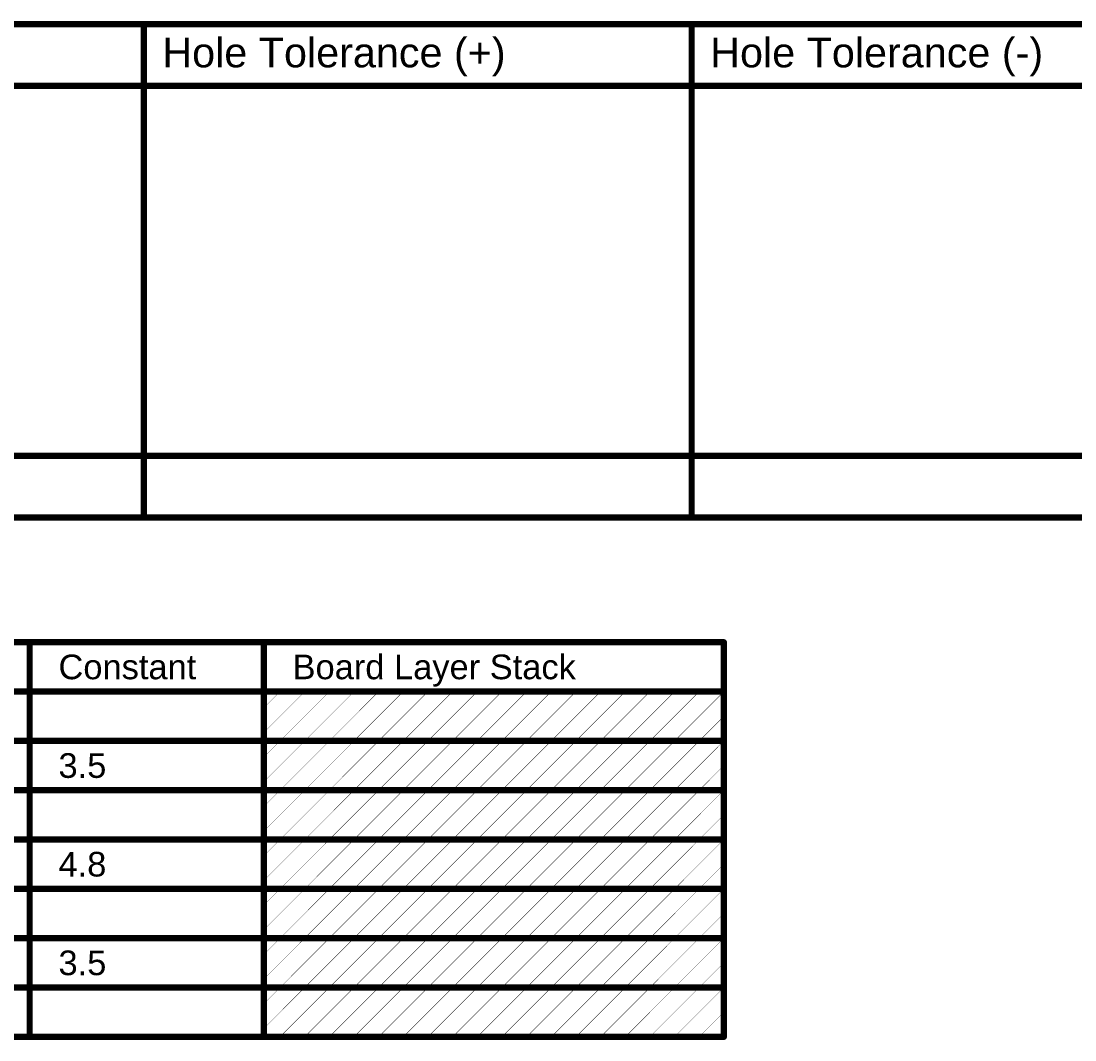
# Model space of a CAD drawing. Header units: inches. Extents: x -0.4 to 12.9, y -0.9 to 6.
# Drawn here: x 7.436 to 10.001, y 3.556 to 6.034 of the extents above; entities that cross this region are included whole.
import ezdxf

# ---------------------------------------------------------------- set-up
doc = ezdxf.new("R2010")
doc.units = ezdxf.units.IN
doc.header["$MEASUREMENT"] = 0
doc.layers.add('Drill Drawing', color=1, linetype='Continuous')
doc.layers.add('Fabrication', color=76, linetype='Continuous')
doc.styles.add('Arial', font='', dxfattribs={"height": 0.2})
doc.styles.get('Arial').set_extended_font_data('Arial')

msp = doc.modelspace()

# ---------------------------------------------------------------- linework, layer by layer
at = {"layer": 'Drill Drawing'}
for points in [[(-0.1943, 6.0269, 0.015, 0.015, 0), (12.894, 6.0269, 0.015, 0.015, 0)], [(7.7345, 4.8269, 0.015, 0.015, 0), (7.7345, 6.0269, 0.015, 0.015, 0)], [(9.0681, 4.8269, 0.015, 0.015, 0), (9.0681, 6.0269, 0.015, 0.015, 0)], [(-0.1943, 5.8769, 0.015, 0.015, 0), (12.894, 5.8769, 0.015, 0.015, 0)], [(-0.1943, 4.9769, 0.015, 0.015, 0), (12.894, 4.9769, 0.015, 0.015, 0)], [(-0.1943, 4.8269, 0.015, 0.015, 0), (12.894, 4.8269, 0.015, 0.015, 0)]]:
    msp.add_lwpolyline(points, format="xyseb", dxfattribs=at)
for points in [[(7.7307, 6.0269, 0.0075, 0.0075, 1), (7.7382, 6.0269, 0.0075, 0.0075, 1)], [(9.0643, 6.0269, 0.0075, 0.0075, 1), (9.0718, 6.0269, 0.0075, 0.0075, 1)], [(7.7307, 4.8269, 0.0075, 0.0075, 1), (7.7382, 4.8269, 0.0075, 0.0075, 1)], [(9.0643, 4.8269, 0.0075, 0.0075, 1), (9.0718, 4.8269, 0.0075, 0.0075, 1)]]:
    msp.add_lwpolyline(points, format="xyseb", close=True, dxfattribs=at)
at = {"layer": 'Fabrication'}
for points in [[(4.6075, 4.5233, 0.015, 0.015, 0), (9.1463, 4.5233, 0.015, 0.015, 0)], [(7.4568, 3.5633, 0.015, 0.015, 0), (7.4568, 4.5233, 0.015, 0.015, 0)], [(8.0266, 3.5633, 0.015, 0.015, 0), (8.0266, 4.5233, 0.015, 0.015, 0)], [(9.1463, 3.5633, 0.015, 0.015, 0), (9.1463, 4.5233, 0.015, 0.015, 0)], [(4.6075, 4.4033, 0.015, 0.015, 0), (9.1463, 4.4033, 0.015, 0.015, 0)], [(8.0266, 4.3036, 0.001, 0.001, 0), (8.1263, 4.4033, 0.001, 0.001, 0)], [(8.0266, 4.3636, 0.001, 0.001, 0), (8.0663, 4.4033, 0.001, 0.001, 0)], [(8.0663, 4.2833, 0.001, 0.001, 0), (8.1863, 4.4033, 0.001, 0.001, 0)], [(8.1263, 4.2833, 0.001, 0.001, 0), (8.2463, 4.4033, 0.001, 0.001, 0)], [(8.1863, 4.2833, 0.001, 0.001, 0), (8.3063, 4.4033, 0.001, 0.001, 0)], [(8.2463, 4.2833, 0.001, 0.001, 0), (8.3663, 4.4033, 0.001, 0.001, 0)], [(8.3063, 4.2833, 0.001, 0.001, 0), (8.4263, 4.4033, 0.001, 0.001, 0)], [(8.3663, 4.2833, 0.001, 0.001, 0), (8.4863, 4.4033, 0.001, 0.001, 0)], [(8.4263, 4.2833, 0.001, 0.001, 0), (8.5463, 4.4033, 0.001, 0.001, 0)], [(8.4863, 4.2833, 0.001, 0.001, 0), (8.6063, 4.4033, 0.001, 0.001, 0)], [(8.5463, 4.2833, 0.001, 0.001, 0), (8.6663, 4.4033, 0.001, 0.001, 0)], [(8.6063, 4.2833, 0.001, 0.001, 0), (8.7263, 4.4033, 0.001, 0.001, 0)], [(8.6663, 4.2833, 0.001, 0.001, 0), (8.7863, 4.4033, 0.001, 0.001, 0)], [(8.7263, 4.2833, 0.001, 0.001, 0), (8.8463, 4.4033, 0.001, 0.001, 0)], [(8.7863, 4.2833, 0.001, 0.001, 0), (8.9063, 4.4033, 0.001, 0.001, 0)], [(8.8463, 4.2833, 0.001, 0.001, 0), (8.9663, 4.4033, 0.001, 0.001, 0)], [(8.9063, 4.2833, 0.001, 0.001, 0), (9.0263, 4.4033, 0.001, 0.001, 0)], [(8.9663, 4.2833, 0.001, 0.001, 0), (9.0863, 4.4033, 0.001, 0.001, 0)], [(9.0263, 4.2833, 0.001, 0.001, 0), (9.1463, 4.4033, 0.001, 0.001, 0)], [(9.0863, 4.2833, 0.001, 0.001, 0), (9.1463, 4.3433, 0.001, 0.001, 0)], [(6.8069, 4.2833, 0.015, 0.015, 0), (7.4568, 4.2833, 0.015, 0.015, 0)], [(7.4568, 4.2833, 0.015, 0.015, 0), (8.0266, 4.2833, 0.015, 0.015, 0)], [(8.0266, 4.2833, 0.015, 0.015, 0), (9.1463, 4.2833, 0.015, 0.015, 0)], [(8.0266, 4.1836, 0.001, 0.001, 0), (8.1263, 4.2833, 0.001, 0.001, 0)], [(8.0266, 4.2436, 0.001, 0.001, 0), (8.0663, 4.2833, 0.001, 0.001, 0)], [(8.0663, 4.1633, 0.001, 0.001, 0), (8.1863, 4.2833, 0.001, 0.001, 0)], [(8.1263, 4.1633, 0.001, 0.001, 0), (8.2463, 4.2833, 0.001, 0.001, 0)], [(8.1863, 4.1633, 0.001, 0.001, 0), (8.3063, 4.2833, 0.001, 0.001, 0)], [(8.2463, 4.1633, 0.001, 0.001, 0), (8.3663, 4.2833, 0.001, 0.001, 0)], [(8.3063, 4.1633, 0.001, 0.001, 0), (8.4263, 4.2833, 0.001, 0.001, 0)], [(8.3663, 4.1633, 0.001, 0.001, 0), (8.4863, 4.2833, 0.001, 0.001, 0)], [(8.4263, 4.1633, 0.001, 0.001, 0), (8.5463, 4.2833, 0.001, 0.001, 0)], [(8.4863, 4.1633, 0.001, 0.001, 0), (8.6063, 4.2833, 0.001, 0.001, 0)], [(8.5463, 4.1633, 0.001, 0.001, 0), (8.6663, 4.2833, 0.001, 0.001, 0)], [(8.6063, 4.1633, 0.001, 0.001, 0), (8.7263, 4.2833, 0.001, 0.001, 0)], [(8.6663, 4.1633, 0.001, 0.001, 0), (8.7863, 4.2833, 0.001, 0.001, 0)], [(8.7263, 4.1633, 0.001, 0.001, 0), (8.8463, 4.2833, 0.001, 0.001, 0)], [(8.7863, 4.1633, 0.001, 0.001, 0), (8.9063, 4.2833, 0.001, 0.001, 0)], [(8.8463, 4.1633, 0.001, 0.001, 0), (8.9663, 4.2833, 0.001, 0.001, 0)], [(8.9063, 4.1633, 0.001, 0.001, 0), (9.0263, 4.2833, 0.001, 0.001, 0)], [(8.9663, 4.1633, 0.001, 0.001, 0), (9.0863, 4.2833, 0.001, 0.001, 0)], [(9.0263, 4.1633, 0.001, 0.001, 0), (9.1463, 4.2833, 0.001, 0.001, 0)], [(9.0863, 4.1633, 0.001, 0.001, 0), (9.1463, 4.2233, 0.001, 0.001, 0)], [(6.8069, 4.1633, 0.015, 0.015, 0), (7.4568, 4.1633, 0.015, 0.015, 0)], [(7.4568, 4.1633, 0.015, 0.015, 0), (8.0266, 4.1633, 0.015, 0.015, 0)], [(8.0266, 4.1633, 0.015, 0.015, 0), (9.1463, 4.1633, 0.015, 0.015, 0)], [(8.0266, 4.0636, 0.001, 0.001, 0), (8.1263, 4.1633, 0.001, 0.001, 0)], [(8.0266, 4.1236, 0.001, 0.001, 0), (8.0663, 4.1633, 0.001, 0.001, 0)], [(8.0663, 4.0433, 0.001, 0.001, 0), (8.1863, 4.1633, 0.001, 0.001, 0)], [(8.1263, 4.0433, 0.001, 0.001, 0), (8.2463, 4.1633, 0.001, 0.001, 0)], [(8.1863, 4.0433, 0.001, 0.001, 0), (8.3063, 4.1633, 0.001, 0.001, 0)], [(8.2463, 4.0433, 0.001, 0.001, 0), (8.3663, 4.1633, 0.001, 0.001, 0)], [(8.3063, 4.0433, 0.001, 0.001, 0), (8.4263, 4.1633, 0.001, 0.001, 0)], [(8.3663, 4.0433, 0.001, 0.001, 0), (8.4863, 4.1633, 0.001, 0.001, 0)], [(8.4263, 4.0433, 0.001, 0.001, 0), (8.5463, 4.1633, 0.001, 0.001, 0)], [(8.4863, 4.0433, 0.001, 0.001, 0), (8.6063, 4.1633, 0.001, 0.001, 0)], [(8.5463, 4.0433, 0.001, 0.001, 0), (8.6663, 4.1633, 0.001, 0.001, 0)], [(8.6063, 4.0433, 0.001, 0.001, 0), (8.7263, 4.1633, 0.001, 0.001, 0)], [(8.6663, 4.0433, 0.001, 0.001, 0), (8.7863, 4.1633, 0.001, 0.001, 0)], [(8.7263, 4.0433, 0.001, 0.001, 0), (8.8463, 4.1633, 0.001, 0.001, 0)], [(8.7863, 4.0433, 0.001, 0.001, 0), (8.9063, 4.1633, 0.001, 0.001, 0)], [(8.8463, 4.0433, 0.001, 0.001, 0), (8.9663, 4.1633, 0.001, 0.001, 0)], [(8.9063, 4.0433, 0.001, 0.001, 0), (9.0263, 4.1633, 0.001, 0.001, 0)], [(8.9663, 4.0433, 0.001, 0.001, 0), (9.0863, 4.1633, 0.001, 0.001, 0)], [(9.0263, 4.0433, 0.001, 0.001, 0), (9.1463, 4.1633, 0.001, 0.001, 0)], [(9.0863, 4.0433, 0.001, 0.001, 0), (9.1463, 4.1033, 0.001, 0.001, 0)], [(6.8069, 4.0433, 0.015, 0.015, 0), (7.4568, 4.0433, 0.015, 0.015, 0)], [(7.4568, 4.0433, 0.015, 0.015, 0), (8.0266, 4.0433, 0.015, 0.015, 0)], [(8.0266, 4.0433, 0.015, 0.015, 0), (9.1463, 4.0433, 0.015, 0.015, 0)], [(8.0266, 3.9436, 0.001, 0.001, 0), (8.1263, 4.0433, 0.001, 0.001, 0)], [(8.0266, 4.0036, 0.001, 0.001, 0), (8.0663, 4.0433, 0.001, 0.001, 0)], [(8.0663, 3.9233, 0.001, 0.001, 0), (8.1863, 4.0433, 0.001, 0.001, 0)], [(8.1263, 3.9233, 0.001, 0.001, 0), (8.2463, 4.0433, 0.001, 0.001, 0)], [(8.1863, 3.9233, 0.001, 0.001, 0), (8.3063, 4.0433, 0.001, 0.001, 0)], [(8.2463, 3.9233, 0.001, 0.001, 0), (8.3663, 4.0433, 0.001, 0.001, 0)], [(8.3063, 3.9233, 0.001, 0.001, 0), (8.4263, 4.0433, 0.001, 0.001, 0)], [(8.3663, 3.9233, 0.001, 0.001, 0), (8.4863, 4.0433, 0.001, 0.001, 0)], [(8.4263, 3.9233, 0.001, 0.001, 0), (8.5463, 4.0433, 0.001, 0.001, 0)], [(8.4863, 3.9233, 0.001, 0.001, 0), (8.6063, 4.0433, 0.001, 0.001, 0)], [(8.5463, 3.9233, 0.001, 0.001, 0), (8.6663, 4.0433, 0.001, 0.001, 0)], [(8.6063, 3.9233, 0.001, 0.001, 0), (8.7263, 4.0433, 0.001, 0.001, 0)], [(8.6663, 3.9233, 0.001, 0.001, 0), (8.7863, 4.0433, 0.001, 0.001, 0)], [(8.7263, 3.9233, 0.001, 0.001, 0), (8.8463, 4.0433, 0.001, 0.001, 0)], [(8.7863, 3.9233, 0.001, 0.001, 0), (8.9063, 4.0433, 0.001, 0.001, 0)], [(8.8463, 3.9233, 0.001, 0.001, 0), (8.9663, 4.0433, 0.001, 0.001, 0)], [(8.9063, 3.9233, 0.001, 0.001, 0), (9.0263, 4.0433, 0.001, 0.001, 0)], [(8.9663, 3.9233, 0.001, 0.001, 0), (9.0863, 4.0433, 0.001, 0.001, 0)], [(9.0263, 3.9233, 0.001, 0.001, 0), (9.1463, 4.0433, 0.001, 0.001, 0)], [(9.0863, 3.9233, 0.001, 0.001, 0), (9.1463, 3.9833, 0.001, 0.001, 0)], [(6.8069, 3.9233, 0.015, 0.015, 0), (7.4568, 3.9233, 0.015, 0.015, 0)], [(7.4568, 3.9233, 0.015, 0.015, 0), (8.0266, 3.9233, 0.015, 0.015, 0)], [(8.0266, 3.9233, 0.015, 0.015, 0), (9.1463, 3.9233, 0.015, 0.015, 0)], [(8.0266, 3.8236, 0.001, 0.001, 0), (8.1263, 3.9233, 0.001, 0.001, 0)], [(8.0266, 3.8836, 0.001, 0.001, 0), (8.0663, 3.9233, 0.001, 0.001, 0)], [(8.0663, 3.8033, 0.001, 0.001, 0), (8.1863, 3.9233, 0.001, 0.001, 0)], [(8.1263, 3.8033, 0.001, 0.001, 0), (8.2463, 3.9233, 0.001, 0.001, 0)], [(8.1863, 3.8033, 0.001, 0.001, 0), (8.3063, 3.9233, 0.001, 0.001, 0)], [(8.2463, 3.8033, 0.001, 0.001, 0), (8.3663, 3.9233, 0.001, 0.001, 0)], [(8.3063, 3.8033, 0.001, 0.001, 0), (8.4263, 3.9233, 0.001, 0.001, 0)], [(8.3663, 3.8033, 0.001, 0.001, 0), (8.4863, 3.9233, 0.001, 0.001, 0)], [(8.4263, 3.8033, 0.001, 0.001, 0), (8.5463, 3.9233, 0.001, 0.001, 0)], [(8.4863, 3.8033, 0.001, 0.001, 0), (8.6063, 3.9233, 0.001, 0.001, 0)], [(8.5463, 3.8033, 0.001, 0.001, 0), (8.6663, 3.9233, 0.001, 0.001, 0)], [(8.6063, 3.8033, 0.001, 0.001, 0), (8.7263, 3.9233, 0.001, 0.001, 0)], [(8.6663, 3.8033, 0.001, 0.001, 0), (8.7863, 3.9233, 0.001, 0.001, 0)], [(8.7263, 3.8033, 0.001, 0.001, 0), (8.8463, 3.9233, 0.001, 0.001, 0)], [(8.7863, 3.8033, 0.001, 0.001, 0), (8.9063, 3.9233, 0.001, 0.001, 0)], [(8.8463, 3.8033, 0.001, 0.001, 0), (8.9663, 3.9233, 0.001, 0.001, 0)], [(8.9063, 3.8033, 0.001, 0.001, 0), (9.0263, 3.9233, 0.001, 0.001, 0)], [(8.9663, 3.8033, 0.001, 0.001, 0), (9.0863, 3.9233, 0.001, 0.001, 0)], [(9.0263, 3.8033, 0.001, 0.001, 0), (9.1463, 3.9233, 0.001, 0.001, 0)], [(9.0863, 3.8033, 0.001, 0.001, 0), (9.1463, 3.8633, 0.001, 0.001, 0)], [(6.8069, 3.8033, 0.015, 0.015, 0), (7.4568, 3.8033, 0.015, 0.015, 0)], [(7.4568, 3.8033, 0.015, 0.015, 0), (8.0266, 3.8033, 0.015, 0.015, 0)], [(8.0266, 3.8033, 0.015, 0.015, 0), (9.1463, 3.8033, 0.015, 0.015, 0)], [(8.0266, 3.7036, 0.001, 0.001, 0), (8.1263, 3.8033, 0.001, 0.001, 0)], [(8.0266, 3.7636, 0.001, 0.001, 0), (8.0663, 3.8033, 0.001, 0.001, 0)], [(8.0663, 3.6833, 0.001, 0.001, 0), (8.1863, 3.8033, 0.001, 0.001, 0)], [(8.1263, 3.6833, 0.001, 0.001, 0), (8.2463, 3.8033, 0.001, 0.001, 0)], [(8.1863, 3.6833, 0.001, 0.001, 0), (8.3063, 3.8033, 0.001, 0.001, 0)], [(8.2463, 3.6833, 0.001, 0.001, 0), (8.3663, 3.8033, 0.001, 0.001, 0)], [(8.3063, 3.6833, 0.001, 0.001, 0), (8.4263, 3.8033, 0.001, 0.001, 0)], [(8.3663, 3.6833, 0.001, 0.001, 0), (8.4863, 3.8033, 0.001, 0.001, 0)], [(8.4263, 3.6833, 0.001, 0.001, 0), (8.5463, 3.8033, 0.001, 0.001, 0)], [(8.4863, 3.6833, 0.001, 0.001, 0), (8.6063, 3.8033, 0.001, 0.001, 0)], [(8.5463, 3.6833, 0.001, 0.001, 0), (8.6663, 3.8033, 0.001, 0.001, 0)], [(8.6063, 3.6833, 0.001, 0.001, 0), (8.7263, 3.8033, 0.001, 0.001, 0)], [(8.6663, 3.6833, 0.001, 0.001, 0), (8.7863, 3.8033, 0.001, 0.001, 0)], [(8.7263, 3.6833, 0.001, 0.001, 0), (8.8463, 3.8033, 0.001, 0.001, 0)], [(8.7863, 3.6833, 0.001, 0.001, 0), (8.9063, 3.8033, 0.001, 0.001, 0)], [(8.8463, 3.6833, 0.001, 0.001, 0), (8.9663, 3.8033, 0.001, 0.001, 0)], [(8.9063, 3.6833, 0.001, 0.001, 0), (9.0263, 3.8033, 0.001, 0.001, 0)], [(8.9663, 3.6833, 0.001, 0.001, 0), (9.0863, 3.8033, 0.001, 0.001, 0)], [(9.0263, 3.6833, 0.001, 0.001, 0), (9.1463, 3.8033, 0.001, 0.001, 0)], [(9.0863, 3.6833, 0.001, 0.001, 0), (9.1463, 3.7433, 0.001, 0.001, 0)], [(6.8069, 3.6833, 0.015, 0.015, 0), (7.4568, 3.6833, 0.015, 0.015, 0)], [(7.4568, 3.6833, 0.015, 0.015, 0), (8.0266, 3.6833, 0.015, 0.015, 0)], [(8.0266, 3.6833, 0.015, 0.015, 0), (9.1463, 3.6833, 0.015, 0.015, 0)], [(8.0266, 3.5836, 0.001, 0.001, 0), (8.1263, 3.6833, 0.001, 0.001, 0)], [(8.0266, 3.6436, 0.001, 0.001, 0), (8.0663, 3.6833, 0.001, 0.001, 0)], [(8.0663, 3.5633, 0.001, 0.001, 0), (8.1863, 3.6833, 0.001, 0.001, 0)], [(8.1263, 3.5633, 0.001, 0.001, 0), (8.2463, 3.6833, 0.001, 0.001, 0)], [(8.1863, 3.5633, 0.001, 0.001, 0), (8.3063, 3.6833, 0.001, 0.001, 0)], [(8.2463, 3.5633, 0.001, 0.001, 0), (8.3663, 3.6833, 0.001, 0.001, 0)], [(8.3063, 3.5633, 0.001, 0.001, 0), (8.4263, 3.6833, 0.001, 0.001, 0)], [(8.3663, 3.5633, 0.001, 0.001, 0), (8.4863, 3.6833, 0.001, 0.001, 0)], [(8.4263, 3.5633, 0.001, 0.001, 0), (8.5463, 3.6833, 0.001, 0.001, 0)], [(8.4863, 3.5633, 0.001, 0.001, 0), (8.6063, 3.6833, 0.001, 0.001, 0)], [(8.5463, 3.5633, 0.001, 0.001, 0), (8.6663, 3.6833, 0.001, 0.001, 0)], [(8.6063, 3.5633, 0.001, 0.001, 0), (8.7263, 3.6833, 0.001, 0.001, 0)], [(8.6663, 3.5633, 0.001, 0.001, 0), (8.7863, 3.6833, 0.001, 0.001, 0)], [(8.7263, 3.5633, 0.001, 0.001, 0), (8.8463, 3.6833, 0.001, 0.001, 0)], [(8.7863, 3.5633, 0.001, 0.001, 0), (8.9063, 3.6833, 0.001, 0.001, 0)], [(8.8463, 3.5633, 0.001, 0.001, 0), (8.9663, 3.6833, 0.001, 0.001, 0)], [(8.9063, 3.5633, 0.001, 0.001, 0), (9.0263, 3.6833, 0.001, 0.001, 0)], [(8.9663, 3.5633, 0.001, 0.001, 0), (9.0863, 3.6833, 0.001, 0.001, 0)], [(9.0263, 3.5633, 0.001, 0.001, 0), (9.1463, 3.6833, 0.001, 0.001, 0)], [(9.0863, 3.5633, 0.001, 0.001, 0), (9.1463, 3.6233, 0.001, 0.001, 0)], [(6.8069, 3.5633, 0.015, 0.015, 0), (7.4568, 3.5633, 0.015, 0.015, 0)], [(7.4568, 3.5633, 0.015, 0.015, 0), (8.0266, 3.5633, 0.015, 0.015, 0)], [(8.0266, 3.5633, 0.015, 0.015, 0), (9.1463, 3.5633, 0.015, 0.015, 0)]]:
    msp.add_lwpolyline(points, format="xyseb", dxfattribs=at)
for points in [[(7.453, 4.5233, 0.0075, 0.0075, 1), (7.4605, 4.5233, 0.0075, 0.0075, 1)], [(8.0229, 4.5233, 0.0075, 0.0075, 1), (8.0304, 4.5233, 0.0075, 0.0075, 1)], [(9.1426, 4.5233, 0.0075, 0.0075, 1), (9.1501, 4.5233, 0.0075, 0.0075, 1)], [(9.1426, 4.5233, 0.0075, 0.0075, 1), (9.1501, 4.5233, 0.0075, 0.0075, 1)], [(8.0661, 4.4033, 0.0005, 0.0005, 1), (8.0666, 4.4033, 0.0005, 0.0005, 1)], [(8.1261, 4.4033, 0.0005, 0.0005, 1), (8.1266, 4.4033, 0.0005, 0.0005, 1)], [(8.1861, 4.4033, 0.0005, 0.0005, 1), (8.1866, 4.4033, 0.0005, 0.0005, 1)], [(8.2461, 4.4033, 0.0005, 0.0005, 1), (8.2466, 4.4033, 0.0005, 0.0005, 1)], [(8.3061, 4.4033, 0.0005, 0.0005, 1), (8.3066, 4.4033, 0.0005, 0.0005, 1)], [(8.3661, 4.4033, 0.0005, 0.0005, 1), (8.3666, 4.4033, 0.0005, 0.0005, 1)], [(8.4261, 4.4033, 0.0005, 0.0005, 1), (8.4266, 4.4033, 0.0005, 0.0005, 1)], [(8.4861, 4.4033, 0.0005, 0.0005, 1), (8.4866, 4.4033, 0.0005, 0.0005, 1)], [(8.5461, 4.4033, 0.0005, 0.0005, 1), (8.5466, 4.4033, 0.0005, 0.0005, 1)], [(8.6061, 4.4033, 0.0005, 0.0005, 1), (8.6066, 4.4033, 0.0005, 0.0005, 1)], [(8.6661, 4.4033, 0.0005, 0.0005, 1), (8.6666, 4.4033, 0.0005, 0.0005, 1)], [(8.7261, 4.4033, 0.0005, 0.0005, 1), (8.7266, 4.4033, 0.0005, 0.0005, 1)], [(8.7861, 4.4033, 0.0005, 0.0005, 1), (8.7866, 4.4033, 0.0005, 0.0005, 1)], [(8.8461, 4.4033, 0.0005, 0.0005, 1), (8.8466, 4.4033, 0.0005, 0.0005, 1)], [(8.9061, 4.4033, 0.0005, 0.0005, 1), (8.9066, 4.4033, 0.0005, 0.0005, 1)], [(8.9661, 4.4033, 0.0005, 0.0005, 1), (8.9666, 4.4033, 0.0005, 0.0005, 1)], [(9.0261, 4.4033, 0.0005, 0.0005, 1), (9.0266, 4.4033, 0.0005, 0.0005, 1)], [(9.0861, 4.4033, 0.0005, 0.0005, 1), (9.0866, 4.4033, 0.0005, 0.0005, 1)], [(9.1426, 4.4033, 0.0075, 0.0075, 1), (9.1501, 4.4033, 0.0075, 0.0075, 1)], [(9.1461, 4.4033, 0.0005, 0.0005, 1), (9.1466, 4.4033, 0.0005, 0.0005, 1)], [(8.0264, 4.3636, 0.0005, 0.0005, 1), (8.0269, 4.3636, 0.0005, 0.0005, 1)], [(9.1461, 4.3433, 0.0005, 0.0005, 1), (9.1466, 4.3433, 0.0005, 0.0005, 1)], [(7.453, 4.2833, 0.0075, 0.0075, 1), (7.4605, 4.2833, 0.0075, 0.0075, 1)], [(7.453, 4.2833, 0.0075, 0.0075, 1), (7.4605, 4.2833, 0.0075, 0.0075, 1)], [(8.0229, 4.2833, 0.0075, 0.0075, 1), (8.0304, 4.2833, 0.0075, 0.0075, 1)], [(8.0229, 4.2833, 0.0075, 0.0075, 1), (8.0304, 4.2833, 0.0075, 0.0075, 1)], [(8.0264, 4.3036, 0.0005, 0.0005, 1), (8.0269, 4.3036, 0.0005, 0.0005, 1)], [(8.0661, 4.2833, 0.0005, 0.0005, 1), (8.0666, 4.2833, 0.0005, 0.0005, 1)], [(8.0661, 4.2833, 0.0005, 0.0005, 1), (8.0666, 4.2833, 0.0005, 0.0005, 1)], [(8.1261, 4.2833, 0.0005, 0.0005, 1), (8.1266, 4.2833, 0.0005, 0.0005, 1)], [(8.1261, 4.2833, 0.0005, 0.0005, 1), (8.1266, 4.2833, 0.0005, 0.0005, 1)], [(8.1861, 4.2833, 0.0005, 0.0005, 1), (8.1866, 4.2833, 0.0005, 0.0005, 1)], [(8.1861, 4.2833, 0.0005, 0.0005, 1), (8.1866, 4.2833, 0.0005, 0.0005, 1)], [(8.2461, 4.2833, 0.0005, 0.0005, 1), (8.2466, 4.2833, 0.0005, 0.0005, 1)], [(8.2461, 4.2833, 0.0005, 0.0005, 1), (8.2466, 4.2833, 0.0005, 0.0005, 1)], [(8.3061, 4.2833, 0.0005, 0.0005, 1), (8.3066, 4.2833, 0.0005, 0.0005, 1)], [(8.3061, 4.2833, 0.0005, 0.0005, 1), (8.3066, 4.2833, 0.0005, 0.0005, 1)], [(8.3661, 4.2833, 0.0005, 0.0005, 1), (8.3666, 4.2833, 0.0005, 0.0005, 1)], [(8.3661, 4.2833, 0.0005, 0.0005, 1), (8.3666, 4.2833, 0.0005, 0.0005, 1)], [(8.4261, 4.2833, 0.0005, 0.0005, 1), (8.4266, 4.2833, 0.0005, 0.0005, 1)], [(8.4261, 4.2833, 0.0005, 0.0005, 1), (8.4266, 4.2833, 0.0005, 0.0005, 1)], [(8.4861, 4.2833, 0.0005, 0.0005, 1), (8.4866, 4.2833, 0.0005, 0.0005, 1)], [(8.4861, 4.2833, 0.0005, 0.0005, 1), (8.4866, 4.2833, 0.0005, 0.0005, 1)], [(8.5461, 4.2833, 0.0005, 0.0005, 1), (8.5466, 4.2833, 0.0005, 0.0005, 1)], [(8.5461, 4.2833, 0.0005, 0.0005, 1), (8.5466, 4.2833, 0.0005, 0.0005, 1)], [(8.6061, 4.2833, 0.0005, 0.0005, 1), (8.6066, 4.2833, 0.0005, 0.0005, 1)], [(8.6061, 4.2833, 0.0005, 0.0005, 1), (8.6066, 4.2833, 0.0005, 0.0005, 1)], [(8.6661, 4.2833, 0.0005, 0.0005, 1), (8.6666, 4.2833, 0.0005, 0.0005, 1)], [(8.6661, 4.2833, 0.0005, 0.0005, 1), (8.6666, 4.2833, 0.0005, 0.0005, 1)], [(8.7261, 4.2833, 0.0005, 0.0005, 1), (8.7266, 4.2833, 0.0005, 0.0005, 1)], [(8.7261, 4.2833, 0.0005, 0.0005, 1), (8.7266, 4.2833, 0.0005, 0.0005, 1)], [(8.7861, 4.2833, 0.0005, 0.0005, 1), (8.7866, 4.2833, 0.0005, 0.0005, 1)], [(8.7861, 4.2833, 0.0005, 0.0005, 1), (8.7866, 4.2833, 0.0005, 0.0005, 1)], [(8.8461, 4.2833, 0.0005, 0.0005, 1), (8.8466, 4.2833, 0.0005, 0.0005, 1)], [(8.8461, 4.2833, 0.0005, 0.0005, 1), (8.8466, 4.2833, 0.0005, 0.0005, 1)], [(8.9061, 4.2833, 0.0005, 0.0005, 1), (8.9066, 4.2833, 0.0005, 0.0005, 1)], [(8.9061, 4.2833, 0.0005, 0.0005, 1), (8.9066, 4.2833, 0.0005, 0.0005, 1)], [(8.9661, 4.2833, 0.0005, 0.0005, 1), (8.9666, 4.2833, 0.0005, 0.0005, 1)], [(8.9661, 4.2833, 0.0005, 0.0005, 1), (8.9666, 4.2833, 0.0005, 0.0005, 1)], [(9.0261, 4.2833, 0.0005, 0.0005, 1), (9.0266, 4.2833, 0.0005, 0.0005, 1)], [(9.0261, 4.2833, 0.0005, 0.0005, 1), (9.0266, 4.2833, 0.0005, 0.0005, 1)], [(9.0861, 4.2833, 0.0005, 0.0005, 1), (9.0866, 4.2833, 0.0005, 0.0005, 1)], [(9.0861, 4.2833, 0.0005, 0.0005, 1), (9.0866, 4.2833, 0.0005, 0.0005, 1)], [(9.1426, 4.2833, 0.0075, 0.0075, 1), (9.1501, 4.2833, 0.0075, 0.0075, 1)], [(9.1461, 4.2833, 0.0005, 0.0005, 1), (9.1466, 4.2833, 0.0005, 0.0005, 1)], [(8.0264, 4.2436, 0.0005, 0.0005, 1), (8.0269, 4.2436, 0.0005, 0.0005, 1)], [(9.1461, 4.2233, 0.0005, 0.0005, 1), (9.1466, 4.2233, 0.0005, 0.0005, 1)], [(8.0264, 4.1836, 0.0005, 0.0005, 1), (8.0269, 4.1836, 0.0005, 0.0005, 1)], [(7.453, 4.1633, 0.0075, 0.0075, 1), (7.4605, 4.1633, 0.0075, 0.0075, 1)], [(7.453, 4.1633, 0.0075, 0.0075, 1), (7.4605, 4.1633, 0.0075, 0.0075, 1)], [(8.0229, 4.1633, 0.0075, 0.0075, 1), (8.0304, 4.1633, 0.0075, 0.0075, 1)], [(8.0229, 4.1633, 0.0075, 0.0075, 1), (8.0304, 4.1633, 0.0075, 0.0075, 1)], [(8.0661, 4.1633, 0.0005, 0.0005, 1), (8.0666, 4.1633, 0.0005, 0.0005, 1)], [(8.0661, 4.1633, 0.0005, 0.0005, 1), (8.0666, 4.1633, 0.0005, 0.0005, 1)], [(8.1261, 4.1633, 0.0005, 0.0005, 1), (8.1266, 4.1633, 0.0005, 0.0005, 1)], [(8.1261, 4.1633, 0.0005, 0.0005, 1), (8.1266, 4.1633, 0.0005, 0.0005, 1)], [(8.1861, 4.1633, 0.0005, 0.0005, 1), (8.1866, 4.1633, 0.0005, 0.0005, 1)], [(8.1861, 4.1633, 0.0005, 0.0005, 1), (8.1866, 4.1633, 0.0005, 0.0005, 1)], [(8.2461, 4.1633, 0.0005, 0.0005, 1), (8.2466, 4.1633, 0.0005, 0.0005, 1)], [(8.2461, 4.1633, 0.0005, 0.0005, 1), (8.2466, 4.1633, 0.0005, 0.0005, 1)], [(8.3061, 4.1633, 0.0005, 0.0005, 1), (8.3066, 4.1633, 0.0005, 0.0005, 1)], [(8.3061, 4.1633, 0.0005, 0.0005, 1), (8.3066, 4.1633, 0.0005, 0.0005, 1)], [(8.3661, 4.1633, 0.0005, 0.0005, 1), (8.3666, 4.1633, 0.0005, 0.0005, 1)], [(8.3661, 4.1633, 0.0005, 0.0005, 1), (8.3666, 4.1633, 0.0005, 0.0005, 1)], [(8.4261, 4.1633, 0.0005, 0.0005, 1), (8.4266, 4.1633, 0.0005, 0.0005, 1)], [(8.4261, 4.1633, 0.0005, 0.0005, 1), (8.4266, 4.1633, 0.0005, 0.0005, 1)], [(8.4861, 4.1633, 0.0005, 0.0005, 1), (8.4866, 4.1633, 0.0005, 0.0005, 1)], [(8.4861, 4.1633, 0.0005, 0.0005, 1), (8.4866, 4.1633, 0.0005, 0.0005, 1)], [(8.5461, 4.1633, 0.0005, 0.0005, 1), (8.5466, 4.1633, 0.0005, 0.0005, 1)], [(8.5461, 4.1633, 0.0005, 0.0005, 1), (8.5466, 4.1633, 0.0005, 0.0005, 1)], [(8.6061, 4.1633, 0.0005, 0.0005, 1), (8.6066, 4.1633, 0.0005, 0.0005, 1)], [(8.6061, 4.1633, 0.0005, 0.0005, 1), (8.6066, 4.1633, 0.0005, 0.0005, 1)], [(8.6661, 4.1633, 0.0005, 0.0005, 1), (8.6666, 4.1633, 0.0005, 0.0005, 1)], [(8.6661, 4.1633, 0.0005, 0.0005, 1), (8.6666, 4.1633, 0.0005, 0.0005, 1)], [(8.7261, 4.1633, 0.0005, 0.0005, 1), (8.7266, 4.1633, 0.0005, 0.0005, 1)], [(8.7261, 4.1633, 0.0005, 0.0005, 1), (8.7266, 4.1633, 0.0005, 0.0005, 1)], [(8.7861, 4.1633, 0.0005, 0.0005, 1), (8.7866, 4.1633, 0.0005, 0.0005, 1)], [(8.7861, 4.1633, 0.0005, 0.0005, 1), (8.7866, 4.1633, 0.0005, 0.0005, 1)], [(8.8461, 4.1633, 0.0005, 0.0005, 1), (8.8466, 4.1633, 0.0005, 0.0005, 1)], [(8.8461, 4.1633, 0.0005, 0.0005, 1), (8.8466, 4.1633, 0.0005, 0.0005, 1)], [(8.9061, 4.1633, 0.0005, 0.0005, 1), (8.9066, 4.1633, 0.0005, 0.0005, 1)], [(8.9061, 4.1633, 0.0005, 0.0005, 1), (8.9066, 4.1633, 0.0005, 0.0005, 1)], [(8.9661, 4.1633, 0.0005, 0.0005, 1), (8.9666, 4.1633, 0.0005, 0.0005, 1)], [(8.9661, 4.1633, 0.0005, 0.0005, 1), (8.9666, 4.1633, 0.0005, 0.0005, 1)], [(9.0261, 4.1633, 0.0005, 0.0005, 1), (9.0266, 4.1633, 0.0005, 0.0005, 1)], [(9.0261, 4.1633, 0.0005, 0.0005, 1), (9.0266, 4.1633, 0.0005, 0.0005, 1)], [(9.0861, 4.1633, 0.0005, 0.0005, 1), (9.0866, 4.1633, 0.0005, 0.0005, 1)], [(9.0861, 4.1633, 0.0005, 0.0005, 1), (9.0866, 4.1633, 0.0005, 0.0005, 1)], [(9.1426, 4.1633, 0.0075, 0.0075, 1), (9.1501, 4.1633, 0.0075, 0.0075, 1)], [(9.1461, 4.1633, 0.0005, 0.0005, 1), (9.1466, 4.1633, 0.0005, 0.0005, 1)], [(8.0264, 4.1236, 0.0005, 0.0005, 1), (8.0269, 4.1236, 0.0005, 0.0005, 1)], [(9.1461, 4.1033, 0.0005, 0.0005, 1), (9.1466, 4.1033, 0.0005, 0.0005, 1)], [(8.0264, 4.0636, 0.0005, 0.0005, 1), (8.0269, 4.0636, 0.0005, 0.0005, 1)], [(7.453, 4.0433, 0.0075, 0.0075, 1), (7.4605, 4.0433, 0.0075, 0.0075, 1)], [(7.453, 4.0433, 0.0075, 0.0075, 1), (7.4605, 4.0433, 0.0075, 0.0075, 1)], [(8.0229, 4.0433, 0.0075, 0.0075, 1), (8.0304, 4.0433, 0.0075, 0.0075, 1)], [(8.0229, 4.0433, 0.0075, 0.0075, 1), (8.0304, 4.0433, 0.0075, 0.0075, 1)], [(8.0661, 4.0433, 0.0005, 0.0005, 1), (8.0666, 4.0433, 0.0005, 0.0005, 1)], [(8.0661, 4.0433, 0.0005, 0.0005, 1), (8.0666, 4.0433, 0.0005, 0.0005, 1)], [(8.1261, 4.0433, 0.0005, 0.0005, 1), (8.1266, 4.0433, 0.0005, 0.0005, 1)], [(8.1261, 4.0433, 0.0005, 0.0005, 1), (8.1266, 4.0433, 0.0005, 0.0005, 1)], [(8.1861, 4.0433, 0.0005, 0.0005, 1), (8.1866, 4.0433, 0.0005, 0.0005, 1)], [(8.1861, 4.0433, 0.0005, 0.0005, 1), (8.1866, 4.0433, 0.0005, 0.0005, 1)], [(8.2461, 4.0433, 0.0005, 0.0005, 1), (8.2466, 4.0433, 0.0005, 0.0005, 1)], [(8.2461, 4.0433, 0.0005, 0.0005, 1), (8.2466, 4.0433, 0.0005, 0.0005, 1)], [(8.3061, 4.0433, 0.0005, 0.0005, 1), (8.3066, 4.0433, 0.0005, 0.0005, 1)], [(8.3061, 4.0433, 0.0005, 0.0005, 1), (8.3066, 4.0433, 0.0005, 0.0005, 1)], [(8.3661, 4.0433, 0.0005, 0.0005, 1), (8.3666, 4.0433, 0.0005, 0.0005, 1)], [(8.3661, 4.0433, 0.0005, 0.0005, 1), (8.3666, 4.0433, 0.0005, 0.0005, 1)], [(8.4261, 4.0433, 0.0005, 0.0005, 1), (8.4266, 4.0433, 0.0005, 0.0005, 1)], [(8.4261, 4.0433, 0.0005, 0.0005, 1), (8.4266, 4.0433, 0.0005, 0.0005, 1)], [(8.4861, 4.0433, 0.0005, 0.0005, 1), (8.4866, 4.0433, 0.0005, 0.0005, 1)], [(8.4861, 4.0433, 0.0005, 0.0005, 1), (8.4866, 4.0433, 0.0005, 0.0005, 1)], [(8.5461, 4.0433, 0.0005, 0.0005, 1), (8.5466, 4.0433, 0.0005, 0.0005, 1)], [(8.5461, 4.0433, 0.0005, 0.0005, 1), (8.5466, 4.0433, 0.0005, 0.0005, 1)], [(8.6061, 4.0433, 0.0005, 0.0005, 1), (8.6066, 4.0433, 0.0005, 0.0005, 1)], [(8.6061, 4.0433, 0.0005, 0.0005, 1), (8.6066, 4.0433, 0.0005, 0.0005, 1)], [(8.6661, 4.0433, 0.0005, 0.0005, 1), (8.6666, 4.0433, 0.0005, 0.0005, 1)], [(8.6661, 4.0433, 0.0005, 0.0005, 1), (8.6666, 4.0433, 0.0005, 0.0005, 1)], [(8.7261, 4.0433, 0.0005, 0.0005, 1), (8.7266, 4.0433, 0.0005, 0.0005, 1)], [(8.7261, 4.0433, 0.0005, 0.0005, 1), (8.7266, 4.0433, 0.0005, 0.0005, 1)], [(8.7861, 4.0433, 0.0005, 0.0005, 1), (8.7866, 4.0433, 0.0005, 0.0005, 1)], [(8.7861, 4.0433, 0.0005, 0.0005, 1), (8.7866, 4.0433, 0.0005, 0.0005, 1)], [(8.8461, 4.0433, 0.0005, 0.0005, 1), (8.8466, 4.0433, 0.0005, 0.0005, 1)], [(8.8461, 4.0433, 0.0005, 0.0005, 1), (8.8466, 4.0433, 0.0005, 0.0005, 1)], [(8.9061, 4.0433, 0.0005, 0.0005, 1), (8.9066, 4.0433, 0.0005, 0.0005, 1)], [(8.9061, 4.0433, 0.0005, 0.0005, 1), (8.9066, 4.0433, 0.0005, 0.0005, 1)], [(8.9661, 4.0433, 0.0005, 0.0005, 1), (8.9666, 4.0433, 0.0005, 0.0005, 1)], [(8.9661, 4.0433, 0.0005, 0.0005, 1), (8.9666, 4.0433, 0.0005, 0.0005, 1)], [(9.0261, 4.0433, 0.0005, 0.0005, 1), (9.0266, 4.0433, 0.0005, 0.0005, 1)], [(9.0261, 4.0433, 0.0005, 0.0005, 1), (9.0266, 4.0433, 0.0005, 0.0005, 1)], [(9.0861, 4.0433, 0.0005, 0.0005, 1), (9.0866, 4.0433, 0.0005, 0.0005, 1)], [(9.0861, 4.0433, 0.0005, 0.0005, 1), (9.0866, 4.0433, 0.0005, 0.0005, 1)], [(9.1426, 4.0433, 0.0075, 0.0075, 1), (9.1501, 4.0433, 0.0075, 0.0075, 1)], [(9.1461, 4.0433, 0.0005, 0.0005, 1), (9.1466, 4.0433, 0.0005, 0.0005, 1)], [(8.0264, 4.0036, 0.0005, 0.0005, 1), (8.0269, 4.0036, 0.0005, 0.0005, 1)], [(9.1461, 3.9833, 0.0005, 0.0005, 1), (9.1466, 3.9833, 0.0005, 0.0005, 1)], [(7.453, 3.9233, 0.0075, 0.0075, 1), (7.4605, 3.9233, 0.0075, 0.0075, 1)], [(7.453, 3.9233, 0.0075, 0.0075, 1), (7.4605, 3.9233, 0.0075, 0.0075, 1)], [(8.0229, 3.9233, 0.0075, 0.0075, 1), (8.0304, 3.9233, 0.0075, 0.0075, 1)], [(8.0229, 3.9233, 0.0075, 0.0075, 1), (8.0304, 3.9233, 0.0075, 0.0075, 1)], [(8.0264, 3.9436, 0.0005, 0.0005, 1), (8.0269, 3.9436, 0.0005, 0.0005, 1)], [(9.1426, 3.9233, 0.0075, 0.0075, 1), (9.1501, 3.9233, 0.0075, 0.0075, 1)], [(8.0661, 3.9233, 0.0005, 0.0005, 1), (8.0666, 3.9233, 0.0005, 0.0005, 1)], [(8.0661, 3.9233, 0.0005, 0.0005, 1), (8.0666, 3.9233, 0.0005, 0.0005, 1)], [(8.1261, 3.9233, 0.0005, 0.0005, 1), (8.1266, 3.9233, 0.0005, 0.0005, 1)], [(8.1261, 3.9233, 0.0005, 0.0005, 1), (8.1266, 3.9233, 0.0005, 0.0005, 1)], [(8.1861, 3.9233, 0.0005, 0.0005, 1), (8.1866, 3.9233, 0.0005, 0.0005, 1)], [(8.1861, 3.9233, 0.0005, 0.0005, 1), (8.1866, 3.9233, 0.0005, 0.0005, 1)], [(8.2461, 3.9233, 0.0005, 0.0005, 1), (8.2466, 3.9233, 0.0005, 0.0005, 1)], [(8.2461, 3.9233, 0.0005, 0.0005, 1), (8.2466, 3.9233, 0.0005, 0.0005, 1)], [(8.3061, 3.9233, 0.0005, 0.0005, 1), (8.3066, 3.9233, 0.0005, 0.0005, 1)], [(8.3061, 3.9233, 0.0005, 0.0005, 1), (8.3066, 3.9233, 0.0005, 0.0005, 1)], [(8.3661, 3.9233, 0.0005, 0.0005, 1), (8.3666, 3.9233, 0.0005, 0.0005, 1)], [(8.3661, 3.9233, 0.0005, 0.0005, 1), (8.3666, 3.9233, 0.0005, 0.0005, 1)], [(8.4261, 3.9233, 0.0005, 0.0005, 1), (8.4266, 3.9233, 0.0005, 0.0005, 1)], [(8.4261, 3.9233, 0.0005, 0.0005, 1), (8.4266, 3.9233, 0.0005, 0.0005, 1)], [(8.4861, 3.9233, 0.0005, 0.0005, 1), (8.4866, 3.9233, 0.0005, 0.0005, 1)], [(8.4861, 3.9233, 0.0005, 0.0005, 1), (8.4866, 3.9233, 0.0005, 0.0005, 1)], [(8.5461, 3.9233, 0.0005, 0.0005, 1), (8.5466, 3.9233, 0.0005, 0.0005, 1)], [(8.5461, 3.9233, 0.0005, 0.0005, 1), (8.5466, 3.9233, 0.0005, 0.0005, 1)], [(8.6061, 3.9233, 0.0005, 0.0005, 1), (8.6066, 3.9233, 0.0005, 0.0005, 1)], [(8.6061, 3.9233, 0.0005, 0.0005, 1), (8.6066, 3.9233, 0.0005, 0.0005, 1)], [(8.6661, 3.9233, 0.0005, 0.0005, 1), (8.6666, 3.9233, 0.0005, 0.0005, 1)], [(8.6661, 3.9233, 0.0005, 0.0005, 1), (8.6666, 3.9233, 0.0005, 0.0005, 1)], [(8.7261, 3.9233, 0.0005, 0.0005, 1), (8.7266, 3.9233, 0.0005, 0.0005, 1)], [(8.7261, 3.9233, 0.0005, 0.0005, 1), (8.7266, 3.9233, 0.0005, 0.0005, 1)], [(8.7861, 3.9233, 0.0005, 0.0005, 1), (8.7866, 3.9233, 0.0005, 0.0005, 1)], [(8.7861, 3.9233, 0.0005, 0.0005, 1), (8.7866, 3.9233, 0.0005, 0.0005, 1)], [(8.8461, 3.9233, 0.0005, 0.0005, 1), (8.8466, 3.9233, 0.0005, 0.0005, 1)], [(8.8461, 3.9233, 0.0005, 0.0005, 1), (8.8466, 3.9233, 0.0005, 0.0005, 1)], [(8.9061, 3.9233, 0.0005, 0.0005, 1), (8.9066, 3.9233, 0.0005, 0.0005, 1)], [(8.9061, 3.9233, 0.0005, 0.0005, 1), (8.9066, 3.9233, 0.0005, 0.0005, 1)], [(8.9661, 3.9233, 0.0005, 0.0005, 1), (8.9666, 3.9233, 0.0005, 0.0005, 1)], [(8.9661, 3.9233, 0.0005, 0.0005, 1), (8.9666, 3.9233, 0.0005, 0.0005, 1)], [(9.0261, 3.9233, 0.0005, 0.0005, 1), (9.0266, 3.9233, 0.0005, 0.0005, 1)], [(9.0261, 3.9233, 0.0005, 0.0005, 1), (9.0266, 3.9233, 0.0005, 0.0005, 1)], [(9.0861, 3.9233, 0.0005, 0.0005, 1), (9.0866, 3.9233, 0.0005, 0.0005, 1)], [(9.0861, 3.9233, 0.0005, 0.0005, 1), (9.0866, 3.9233, 0.0005, 0.0005, 1)], [(9.1461, 3.9233, 0.0005, 0.0005, 1), (9.1466, 3.9233, 0.0005, 0.0005, 1)], [(8.0264, 3.8836, 0.0005, 0.0005, 1), (8.0269, 3.8836, 0.0005, 0.0005, 1)], [(9.1461, 3.8633, 0.0005, 0.0005, 1), (9.1466, 3.8633, 0.0005, 0.0005, 1)], [(8.0264, 3.8236, 0.0005, 0.0005, 1), (8.0269, 3.8236, 0.0005, 0.0005, 1)], [(7.453, 3.8033, 0.0075, 0.0075, 1), (7.4605, 3.8033, 0.0075, 0.0075, 1)], [(7.453, 3.8033, 0.0075, 0.0075, 1), (7.4605, 3.8033, 0.0075, 0.0075, 1)], [(8.0229, 3.8033, 0.0075, 0.0075, 1), (8.0304, 3.8033, 0.0075, 0.0075, 1)], [(8.0229, 3.8033, 0.0075, 0.0075, 1), (8.0304, 3.8033, 0.0075, 0.0075, 1)], [(8.0661, 3.8033, 0.0005, 0.0005, 1), (8.0666, 3.8033, 0.0005, 0.0005, 1)], [(8.0661, 3.8033, 0.0005, 0.0005, 1), (8.0666, 3.8033, 0.0005, 0.0005, 1)], [(8.1261, 3.8033, 0.0005, 0.0005, 1), (8.1266, 3.8033, 0.0005, 0.0005, 1)], [(8.1261, 3.8033, 0.0005, 0.0005, 1), (8.1266, 3.8033, 0.0005, 0.0005, 1)], [(8.1861, 3.8033, 0.0005, 0.0005, 1), (8.1866, 3.8033, 0.0005, 0.0005, 1)], [(8.1861, 3.8033, 0.0005, 0.0005, 1), (8.1866, 3.8033, 0.0005, 0.0005, 1)], [(8.2461, 3.8033, 0.0005, 0.0005, 1), (8.2466, 3.8033, 0.0005, 0.0005, 1)], [(8.2461, 3.8033, 0.0005, 0.0005, 1), (8.2466, 3.8033, 0.0005, 0.0005, 1)], [(8.3061, 3.8033, 0.0005, 0.0005, 1), (8.3066, 3.8033, 0.0005, 0.0005, 1)], [(8.3061, 3.8033, 0.0005, 0.0005, 1), (8.3066, 3.8033, 0.0005, 0.0005, 1)], [(8.3661, 3.8033, 0.0005, 0.0005, 1), (8.3666, 3.8033, 0.0005, 0.0005, 1)], [(8.3661, 3.8033, 0.0005, 0.0005, 1), (8.3666, 3.8033, 0.0005, 0.0005, 1)], [(8.4261, 3.8033, 0.0005, 0.0005, 1), (8.4266, 3.8033, 0.0005, 0.0005, 1)], [(8.4261, 3.8033, 0.0005, 0.0005, 1), (8.4266, 3.8033, 0.0005, 0.0005, 1)], [(8.4861, 3.8033, 0.0005, 0.0005, 1), (8.4866, 3.8033, 0.0005, 0.0005, 1)], [(8.4861, 3.8033, 0.0005, 0.0005, 1), (8.4866, 3.8033, 0.0005, 0.0005, 1)], [(8.5461, 3.8033, 0.0005, 0.0005, 1), (8.5466, 3.8033, 0.0005, 0.0005, 1)], [(8.5461, 3.8033, 0.0005, 0.0005, 1), (8.5466, 3.8033, 0.0005, 0.0005, 1)], [(8.6061, 3.8033, 0.0005, 0.0005, 1), (8.6066, 3.8033, 0.0005, 0.0005, 1)], [(8.6061, 3.8033, 0.0005, 0.0005, 1), (8.6066, 3.8033, 0.0005, 0.0005, 1)], [(8.6661, 3.8033, 0.0005, 0.0005, 1), (8.6666, 3.8033, 0.0005, 0.0005, 1)], [(8.6661, 3.8033, 0.0005, 0.0005, 1), (8.6666, 3.8033, 0.0005, 0.0005, 1)], [(8.7261, 3.8033, 0.0005, 0.0005, 1), (8.7266, 3.8033, 0.0005, 0.0005, 1)], [(8.7261, 3.8033, 0.0005, 0.0005, 1), (8.7266, 3.8033, 0.0005, 0.0005, 1)], [(8.7861, 3.8033, 0.0005, 0.0005, 1), (8.7866, 3.8033, 0.0005, 0.0005, 1)], [(8.7861, 3.8033, 0.0005, 0.0005, 1), (8.7866, 3.8033, 0.0005, 0.0005, 1)], [(8.8461, 3.8033, 0.0005, 0.0005, 1), (8.8466, 3.8033, 0.0005, 0.0005, 1)], [(8.8461, 3.8033, 0.0005, 0.0005, 1), (8.8466, 3.8033, 0.0005, 0.0005, 1)], [(8.9061, 3.8033, 0.0005, 0.0005, 1), (8.9066, 3.8033, 0.0005, 0.0005, 1)], [(8.9061, 3.8033, 0.0005, 0.0005, 1), (8.9066, 3.8033, 0.0005, 0.0005, 1)], [(8.9661, 3.8033, 0.0005, 0.0005, 1), (8.9666, 3.8033, 0.0005, 0.0005, 1)], [(8.9661, 3.8033, 0.0005, 0.0005, 1), (8.9666, 3.8033, 0.0005, 0.0005, 1)], [(9.0261, 3.8033, 0.0005, 0.0005, 1), (9.0266, 3.8033, 0.0005, 0.0005, 1)], [(9.0261, 3.8033, 0.0005, 0.0005, 1), (9.0266, 3.8033, 0.0005, 0.0005, 1)], [(9.0861, 3.8033, 0.0005, 0.0005, 1), (9.0866, 3.8033, 0.0005, 0.0005, 1)], [(9.0861, 3.8033, 0.0005, 0.0005, 1), (9.0866, 3.8033, 0.0005, 0.0005, 1)], [(9.1426, 3.8033, 0.0075, 0.0075, 1), (9.1501, 3.8033, 0.0075, 0.0075, 1)], [(9.1461, 3.8033, 0.0005, 0.0005, 1), (9.1466, 3.8033, 0.0005, 0.0005, 1)], [(8.0264, 3.7636, 0.0005, 0.0005, 1), (8.0269, 3.7636, 0.0005, 0.0005, 1)], [(9.1461, 3.7433, 0.0005, 0.0005, 1), (9.1466, 3.7433, 0.0005, 0.0005, 1)], [(8.0264, 3.7036, 0.0005, 0.0005, 1), (8.0269, 3.7036, 0.0005, 0.0005, 1)], [(7.453, 3.6833, 0.0075, 0.0075, 1), (7.4605, 3.6833, 0.0075, 0.0075, 1)], [(7.453, 3.6833, 0.0075, 0.0075, 1), (7.4605, 3.6833, 0.0075, 0.0075, 1)], [(8.0229, 3.6833, 0.0075, 0.0075, 1), (8.0304, 3.6833, 0.0075, 0.0075, 1)], [(8.0229, 3.6833, 0.0075, 0.0075, 1), (8.0304, 3.6833, 0.0075, 0.0075, 1)], [(8.0661, 3.6833, 0.0005, 0.0005, 1), (8.0666, 3.6833, 0.0005, 0.0005, 1)], [(8.0661, 3.6833, 0.0005, 0.0005, 1), (8.0666, 3.6833, 0.0005, 0.0005, 1)], [(8.1261, 3.6833, 0.0005, 0.0005, 1), (8.1266, 3.6833, 0.0005, 0.0005, 1)], [(8.1261, 3.6833, 0.0005, 0.0005, 1), (8.1266, 3.6833, 0.0005, 0.0005, 1)], [(8.1861, 3.6833, 0.0005, 0.0005, 1), (8.1866, 3.6833, 0.0005, 0.0005, 1)], [(8.1861, 3.6833, 0.0005, 0.0005, 1), (8.1866, 3.6833, 0.0005, 0.0005, 1)], [(8.2461, 3.6833, 0.0005, 0.0005, 1), (8.2466, 3.6833, 0.0005, 0.0005, 1)], [(8.2461, 3.6833, 0.0005, 0.0005, 1), (8.2466, 3.6833, 0.0005, 0.0005, 1)], [(8.3061, 3.6833, 0.0005, 0.0005, 1), (8.3066, 3.6833, 0.0005, 0.0005, 1)], [(8.3061, 3.6833, 0.0005, 0.0005, 1), (8.3066, 3.6833, 0.0005, 0.0005, 1)], [(8.3661, 3.6833, 0.0005, 0.0005, 1), (8.3666, 3.6833, 0.0005, 0.0005, 1)], [(8.3661, 3.6833, 0.0005, 0.0005, 1), (8.3666, 3.6833, 0.0005, 0.0005, 1)], [(8.4261, 3.6833, 0.0005, 0.0005, 1), (8.4266, 3.6833, 0.0005, 0.0005, 1)], [(8.4261, 3.6833, 0.0005, 0.0005, 1), (8.4266, 3.6833, 0.0005, 0.0005, 1)], [(8.4861, 3.6833, 0.0005, 0.0005, 1), (8.4866, 3.6833, 0.0005, 0.0005, 1)], [(8.4861, 3.6833, 0.0005, 0.0005, 1), (8.4866, 3.6833, 0.0005, 0.0005, 1)], [(8.5461, 3.6833, 0.0005, 0.0005, 1), (8.5466, 3.6833, 0.0005, 0.0005, 1)], [(8.5461, 3.6833, 0.0005, 0.0005, 1), (8.5466, 3.6833, 0.0005, 0.0005, 1)], [(8.6061, 3.6833, 0.0005, 0.0005, 1), (8.6066, 3.6833, 0.0005, 0.0005, 1)], [(8.6061, 3.6833, 0.0005, 0.0005, 1), (8.6066, 3.6833, 0.0005, 0.0005, 1)], [(8.6661, 3.6833, 0.0005, 0.0005, 1), (8.6666, 3.6833, 0.0005, 0.0005, 1)], [(8.6661, 3.6833, 0.0005, 0.0005, 1), (8.6666, 3.6833, 0.0005, 0.0005, 1)], [(8.7261, 3.6833, 0.0005, 0.0005, 1), (8.7266, 3.6833, 0.0005, 0.0005, 1)], [(8.7261, 3.6833, 0.0005, 0.0005, 1), (8.7266, 3.6833, 0.0005, 0.0005, 1)], [(8.7861, 3.6833, 0.0005, 0.0005, 1), (8.7866, 3.6833, 0.0005, 0.0005, 1)], [(8.7861, 3.6833, 0.0005, 0.0005, 1), (8.7866, 3.6833, 0.0005, 0.0005, 1)], [(8.8461, 3.6833, 0.0005, 0.0005, 1), (8.8466, 3.6833, 0.0005, 0.0005, 1)], [(8.8461, 3.6833, 0.0005, 0.0005, 1), (8.8466, 3.6833, 0.0005, 0.0005, 1)], [(8.9061, 3.6833, 0.0005, 0.0005, 1), (8.9066, 3.6833, 0.0005, 0.0005, 1)], [(8.9061, 3.6833, 0.0005, 0.0005, 1), (8.9066, 3.6833, 0.0005, 0.0005, 1)], [(8.9661, 3.6833, 0.0005, 0.0005, 1), (8.9666, 3.6833, 0.0005, 0.0005, 1)], [(8.9661, 3.6833, 0.0005, 0.0005, 1), (8.9666, 3.6833, 0.0005, 0.0005, 1)], [(9.0261, 3.6833, 0.0005, 0.0005, 1), (9.0266, 3.6833, 0.0005, 0.0005, 1)], [(9.0261, 3.6833, 0.0005, 0.0005, 1), (9.0266, 3.6833, 0.0005, 0.0005, 1)], [(9.0861, 3.6833, 0.0005, 0.0005, 1), (9.0866, 3.6833, 0.0005, 0.0005, 1)], [(9.0861, 3.6833, 0.0005, 0.0005, 1), (9.0866, 3.6833, 0.0005, 0.0005, 1)], [(9.1426, 3.6833, 0.0075, 0.0075, 1), (9.1501, 3.6833, 0.0075, 0.0075, 1)], [(9.1461, 3.6833, 0.0005, 0.0005, 1), (9.1466, 3.6833, 0.0005, 0.0005, 1)], [(8.0264, 3.6436, 0.0005, 0.0005, 1), (8.0269, 3.6436, 0.0005, 0.0005, 1)], [(9.1461, 3.6233, 0.0005, 0.0005, 1), (9.1466, 3.6233, 0.0005, 0.0005, 1)], [(7.453, 3.5633, 0.0075, 0.0075, 1), (7.4605, 3.5633, 0.0075, 0.0075, 1)], [(7.453, 3.5633, 0.0075, 0.0075, 1), (7.4605, 3.5633, 0.0075, 0.0075, 1)], [(7.453, 3.5633, 0.0075, 0.0075, 1), (7.4605, 3.5633, 0.0075, 0.0075, 1)], [(8.0229, 3.5633, 0.0075, 0.0075, 1), (8.0304, 3.5633, 0.0075, 0.0075, 1)], [(8.0229, 3.5633, 0.0075, 0.0075, 1), (8.0304, 3.5633, 0.0075, 0.0075, 1)], [(8.0229, 3.5633, 0.0075, 0.0075, 1), (8.0304, 3.5633, 0.0075, 0.0075, 1)], [(8.0264, 3.5836, 0.0005, 0.0005, 1), (8.0269, 3.5836, 0.0005, 0.0005, 1)], [(9.1426, 3.5633, 0.0075, 0.0075, 1), (9.1501, 3.5633, 0.0075, 0.0075, 1)], [(9.1426, 3.5633, 0.0075, 0.0075, 1), (9.1501, 3.5633, 0.0075, 0.0075, 1)], [(8.0661, 3.5633, 0.0005, 0.0005, 1), (8.0666, 3.5633, 0.0005, 0.0005, 1)], [(8.1261, 3.5633, 0.0005, 0.0005, 1), (8.1266, 3.5633, 0.0005, 0.0005, 1)], [(8.1861, 3.5633, 0.0005, 0.0005, 1), (8.1866, 3.5633, 0.0005, 0.0005, 1)], [(8.2461, 3.5633, 0.0005, 0.0005, 1), (8.2466, 3.5633, 0.0005, 0.0005, 1)], [(8.3061, 3.5633, 0.0005, 0.0005, 1), (8.3066, 3.5633, 0.0005, 0.0005, 1)], [(8.3661, 3.5633, 0.0005, 0.0005, 1), (8.3666, 3.5633, 0.0005, 0.0005, 1)], [(8.4261, 3.5633, 0.0005, 0.0005, 1), (8.4266, 3.5633, 0.0005, 0.0005, 1)], [(8.4861, 3.5633, 0.0005, 0.0005, 1), (8.4866, 3.5633, 0.0005, 0.0005, 1)], [(8.5461, 3.5633, 0.0005, 0.0005, 1), (8.5466, 3.5633, 0.0005, 0.0005, 1)], [(8.6061, 3.5633, 0.0005, 0.0005, 1), (8.6066, 3.5633, 0.0005, 0.0005, 1)], [(8.6661, 3.5633, 0.0005, 0.0005, 1), (8.6666, 3.5633, 0.0005, 0.0005, 1)], [(8.7261, 3.5633, 0.0005, 0.0005, 1), (8.7266, 3.5633, 0.0005, 0.0005, 1)], [(8.7861, 3.5633, 0.0005, 0.0005, 1), (8.7866, 3.5633, 0.0005, 0.0005, 1)], [(8.8461, 3.5633, 0.0005, 0.0005, 1), (8.8466, 3.5633, 0.0005, 0.0005, 1)], [(8.9061, 3.5633, 0.0005, 0.0005, 1), (8.9066, 3.5633, 0.0005, 0.0005, 1)], [(8.9661, 3.5633, 0.0005, 0.0005, 1), (8.9666, 3.5633, 0.0005, 0.0005, 1)], [(9.0261, 3.5633, 0.0005, 0.0005, 1), (9.0266, 3.5633, 0.0005, 0.0005, 1)], [(9.0861, 3.5633, 0.0005, 0.0005, 1), (9.0866, 3.5633, 0.0005, 0.0005, 1)]]:
    msp.add_lwpolyline(points, format="xyseb", close=True, dxfattribs=at)

# ---------------------------------------------------------------- texts
at = {"layer": 'Drill Drawing', "style": 'Arial'}
for s, p in [('Hole Tolerance (+)', (7.7795, 5.9219)), ('Hole Tolerance (-)', (9.1131, 5.9219))]:
    msp.add_text(s, height=0.072, dxfattribs=at).set_placement(p)
at = {"layer": 'Fabrication', "style": 'Arial'}
for s, p in [('Constant', (7.5268, 4.4333)), ('Board Layer Stack', (8.0966, 4.4333)), ('3.5', (7.5268, 4.1933)), ('4.8', (7.5268, 3.9533)), ('3.5', (7.5268, 3.7133))]:
    msp.add_text(s, height=0.06, dxfattribs=at).set_placement(p)

doc.saveas('drawing.dxf')
